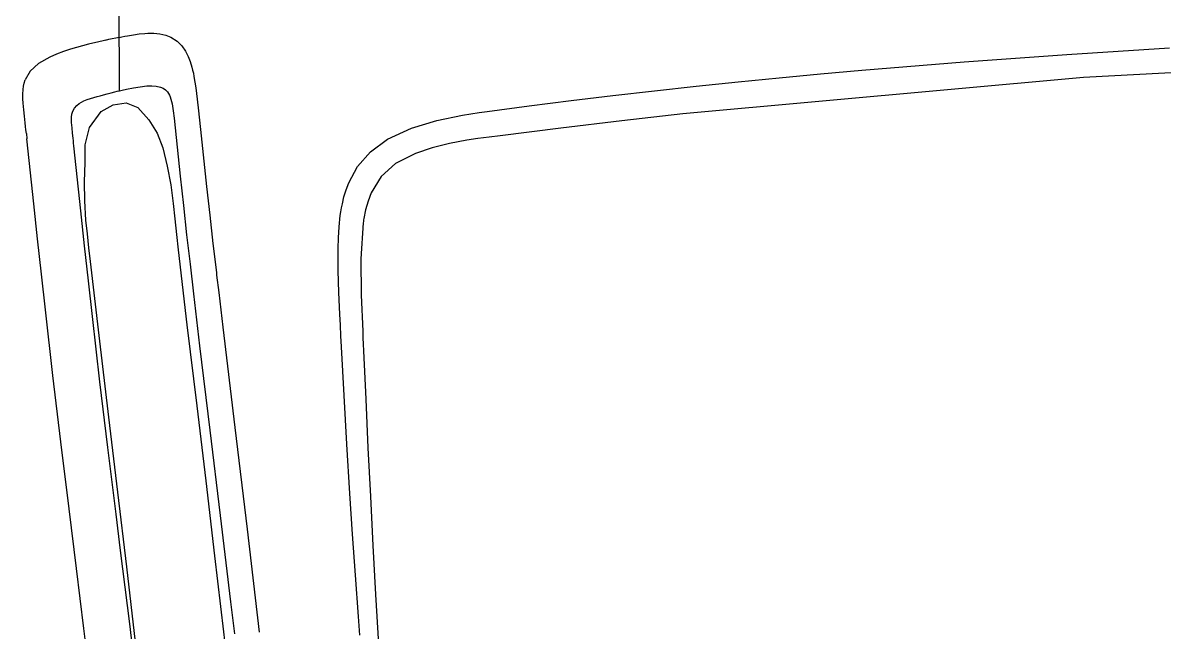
# Model space of a CAD drawing. Header units: millimetres. Extents: x 793 to 3159, y 750 to 2095.
# Drawn here: x 1316.5034 to 1316.9904, y 992.4556 to 992.7157 of the extents above; entities that cross this region are included whole.
import ezdxf

# ---------------------------------------------------------------- set-up
doc = ezdxf.new("R2010")
doc.units = ezdxf.units.MM
doc.linetypes.add('XR-CASETA$0$CONTINUA', pattern=[0])
doc.layers.add('XR-CASETA$0$A-AUTOS', color=8, linetype='Continuous')

# ---------------------------------------------------------------- blocks, each defined once
blk = doc.blocks.new('XR-CASETA$0$A$C75246685')
for p, q in [((-4.64494, -0.18395), (-4.63676, -0.35541)), ((-4.64664, -0.36252), (-4.64913, -0.31872)), ((-4.63676, -0.35541), (-4.6222, -0.5265)), ((-4.64375, -0.40629), (-4.64664, -0.36252)), ((-4.64043, -0.45003), (-4.64375, -0.40629)), ((-4.63896, -0.46765), (-4.64043, -0.45003)), ((-4.63741, -0.48526), (-4.63896, -0.46765)), ((-4.63577, -0.50286), (-4.63741, -0.48526)), ((-4.63402, -0.52067), (-4.63577, -0.50286)), ((-4.63218, -0.53847), (-4.63402, -0.52067)), ((-4.6222, -0.5265), (-4.6194, -0.55251)), ((-4.63025, -0.55626), (-4.63218, -0.53847)), ((-4.6194, -0.55251), (-4.61645, -0.57851)), ((-4.62819, -0.57416), (-4.63025, -0.55626)), ((-4.62602, -0.59206), (-4.62819, -0.57416)), ((-4.61645, -0.57851), (-4.61335, -0.60448)), ((-4.62375, -0.60993), (-4.62602, -0.59206)), ((-4.61335, -0.60448), (-4.61277, -0.60924)), ((-4.62329, -0.61345), (-4.62375, -0.60993)), ((-4.62278, -0.61698), (-4.62329, -0.61345)), ((-4.61277, -0.60924), (-4.61215, -0.61399)), ((-4.62221, -0.62051), (-4.62278, -0.61698)), ((-4.61215, -0.61399), (-4.61146, -0.61873)), ((-4.61998, -0.63153), (-4.62221, -0.62051)), ((-4.61146, -0.61873), (-4.61011, -0.62614)), ((-4.61011, -0.62614), (-4.60835, -0.63351)), ((-4.61677, -0.64234), (-4.61998, -0.63153)), ((-4.60835, -0.63351), (-4.60602, -0.6406)), ((-4.61214, -0.65249), (-4.61677, -0.64234)), ((-4.60602, -0.6406), (-4.60169, -0.64916)), ((-4.60685, -0.65984), (-4.61214, -0.65249)), ((-4.60169, -0.64916), (-4.59621, -0.65535)), ((-4.59621, -0.65535), (-4.58929, -0.65963)), ((-4.60052, -0.66545), (-4.60685, -0.65984)), ((-4.58929, -0.65963), (-4.58569, -0.66103)), ((-4.58569, -0.66103), (-4.58203, -0.66208)), ((-4.58203, -0.66208), (-4.57836, -0.66284)), ((-4.50125, -0.66251), (-4.48045, -0.66166)), ((-4.48045, -0.66166), (-4.45961, -0.66074)), ((-4.45961, -0.66074), (-4.43874, -0.65977)), ((-4.43874, -0.65977), (-4.41776, -0.65876)), ((-4.41776, -0.65876), (-4.39656, -0.65771)), ((-4.59362, -0.66922), (-4.60052, -0.66545)), ((-4.57836, -0.66284), (-4.57774, -0.66294)), ((-4.57774, -0.66294), (-4.57713, -0.66304)), ((-4.57713, -0.66304), (-4.57652, -0.66313)), ((-4.57652, -0.66313), (-4.56114, -0.66425)), ((-4.56114, -0.66425), (-4.54564, -0.66412)), ((-4.54564, -0.66412), (-4.5302, -0.66362)), ((-4.5302, -0.66362), (-4.52744, -0.66352)), ((-4.52744, -0.66352), (-4.52468, -0.66342)), ((-4.52468, -0.66342), (-4.52191, -0.66331)), ((-4.52191, -0.66331), (-4.50125, -0.66251)), ((-4.40852, -0.66607), (-4.4261, -0.66725)), ((-4.40454, -0.66581), (-4.40852, -0.66607)), ((-4.40054, -0.66556), (-4.40454, -0.66581)), ((-4.59064, -0.67036), (-4.59362, -0.66922)), ((-4.58764, -0.67128), (-4.59064, -0.67036)), ((-4.58464, -0.67199), (-4.58764, -0.67128)), ((-4.58297, -0.67233), (-4.58464, -0.67199)), ((-4.50289, -0.67171), (-4.52366, -0.6727)), ((-4.48202, -0.67065), (-4.50289, -0.67171)), ((-4.46104, -0.6695), (-4.48202, -0.67065)), ((-4.4436, -0.66843), (-4.46104, -0.6695)), ((-4.4261, -0.66725), (-4.4436, -0.66843)), ((-4.58129, -0.67263), (-4.58297, -0.67233)), ((-4.57962, -0.67288), (-4.58129, -0.67263)), ((-4.57492, -0.67341), (-4.57962, -0.67288)), ((-4.57022, -0.67373), (-4.57492, -0.67341)), ((-4.56554, -0.6739), (-4.57022, -0.67373)), ((-4.55619, -0.67391), (-4.56554, -0.6739)), ((-4.54685, -0.67368), (-4.55619, -0.67391)), ((-4.53752, -0.67331), (-4.54685, -0.67368)), ((-4.5329, -0.67311), (-4.53752, -0.67331)), ((-4.52828, -0.67291), (-4.5329, -0.67311)), ((-4.52366, -0.6727), (-4.52828, -0.67291)), ((-4.44603, -0.71345), (-4.40208, -0.70853)), ((-4.48944, -0.71839), (-4.44603, -0.71345)), ((-4.53232, -0.72331), (-4.48944, -0.71839)), ((-4.4519, -0.72486), (-4.41506, -0.72064)), ((-4.41506, -0.72064), (-4.40826, -0.71987)), ((-4.40826, -0.71987), (-4.40145, -0.7191)), ((-4.40228, -0.72382), (-4.36965, -0.72026)), ((-4.55451, -0.7258), (-4.54713, -0.72498)), ((-4.54713, -0.72498), (-4.53973, -0.72415)), ((-4.53973, -0.72415), (-4.53232, -0.72331)), ((-4.48836, -0.72908), (-4.4519, -0.72486)), ((-4.4347, -0.7274), (-4.40228, -0.72382)), ((-4.6032, -0.73099), (-4.5924, -0.72988)), ((-4.5924, -0.72988), (-4.58022, -0.7286)), ((-4.58022, -0.7286), (-4.56799, -0.72728)), ((-4.56799, -0.72728), (-4.55567, -0.72592)), ((-4.55566, -0.72592), (-4.55451, -0.7258)), ((-4.52444, -0.73323), (-4.48836, -0.72908)), ((-4.46673, -0.73099), (-4.4347, -0.7274)), ((-4.64209, -0.73553), (-4.64075, -0.73524)), ((-4.64075, -0.73524), (-4.6394, -0.73498)), ((-4.6394, -0.73498), (-4.63454, -0.73421)), ((-4.63454, -0.73421), (-4.62964, -0.73361)), ((-4.62964, -0.73361), (-4.62471, -0.7331)), ((-4.62471, -0.7331), (-4.61397, -0.73206)), ((-4.61397, -0.73206), (-4.6032, -0.73099)), ((-4.54658, -0.73572), (-4.53922, -0.73491)), ((-4.53922, -0.73491), (-4.53184, -0.73407)), ((-4.53342, -0.73859), (-4.49874, -0.73465)), ((-4.53184, -0.73407), (-4.52444, -0.73323)), ((-4.49874, -0.73465), (-4.46673, -0.73099)), ((-4.65456, -0.74211), (-4.6525, -0.74006)), ((-4.6525, -0.74006), (-4.65019, -0.73849)), ((-4.65019, -0.73849), (-4.648, -0.7374)), ((-4.648, -0.7374), (-4.64574, -0.73654)), ((-4.64574, -0.73654), (-4.64342, -0.73586)), ((-4.64342, -0.73586), (-4.64209, -0.73553)), ((-4.59682, -0.74114), (-4.58434, -0.73983)), ((-4.58434, -0.73983), (-4.57182, -0.7385)), ((-4.57182, -0.7385), (-4.55925, -0.73712)), ((-4.56544, -0.74213), (-4.53342, -0.73859)), ((-4.55925, -0.73712), (-4.54658, -0.73572)), ((-4.65711, -0.74695), (-4.65623, -0.74469)), ((-4.65623, -0.74469), (-4.65456, -0.74211)), ((-4.63072, -0.74516), (-4.62782, -0.74438)), ((-4.62782, -0.74438), (-4.62476, -0.74391)), ((-4.62476, -0.74391), (-4.62168, -0.7436)), ((-4.62168, -0.7436), (-4.60926, -0.74239)), ((-4.60926, -0.74239), (-4.59682, -0.74114)), ((-4.59327, -0.74518), (-4.5852, -0.74421)), ((-4.5852, -0.74421), (-4.57862, -0.74356)), ((-4.57862, -0.74356), (-4.57204, -0.74285)), ((-4.57204, -0.74285), (-4.56544, -0.74213)), ((-4.65795, -0.75206), (-4.65768, -0.74943)), ((-4.65768, -0.74943), (-4.65711, -0.74695)), ((-4.63535, -0.75109), (-4.63494, -0.7493)), ((-4.63494, -0.7493), (-4.63442, -0.74811)), ((-4.63442, -0.74811), (-4.63374, -0.74713)), ((-4.63374, -0.74713), (-4.6329, -0.74633)), ((-4.6329, -0.74633), (-4.63219, -0.74585)), ((-4.63219, -0.74585), (-4.63146, -0.74547)), ((-4.63146, -0.74547), (-4.63072, -0.74516)), ((-4.61531, -0.75085), (-4.60904, -0.74848)), ((-4.61531, -0.75085), (-4.60904, -0.74848)), ((-4.60904, -0.74848), (-4.60121, -0.7466)), ((-4.60121, -0.7466), (-4.59327, -0.74518)), ((-4.65798, -0.75329), (-4.65795, -0.75206)), ((-4.65796, -0.75453), (-4.65798, -0.75329)), ((-4.65789, -0.75577), (-4.65796, -0.75453)), ((-4.6355, -0.75305), (-4.63535, -0.75109)), ((-4.63545, -0.75509), (-4.6355, -0.75305)), ((-4.62623, -0.75907), (-4.62104, -0.75438)), ((-4.62623, -0.75907), (-4.62104, -0.75438)), ((-4.62104, -0.75438), (-4.61531, -0.75085)), ((-4.62104, -0.75438), (-4.61531, -0.75085)), ((-4.65767, -0.75825), (-4.65789, -0.75577)), ((-4.65734, -0.76073), (-4.65767, -0.75825)), ((-4.63514, -0.75797), (-4.63545, -0.75509)), ((-4.63466, -0.76088), (-4.63514, -0.75797)), ((-4.6283, -0.76395), (-4.62623, -0.75907)), ((-4.65693, -0.7632), (-4.65734, -0.76073)), ((-4.65671, -0.76442), (-4.65693, -0.7632)), ((-4.65648, -0.76565), (-4.65671, -0.76442)), ((-4.63408, -0.76378), (-4.63466, -0.76088)), ((-4.63395, -0.76442), (-4.63408, -0.76378)), ((-4.63395, -0.76442), (-4.63408, -0.76378)), ((-4.63382, -0.76507), (-4.63395, -0.76442)), ((-4.63382, -0.76507), (-4.63395, -0.76442)), ((-4.62748, -0.76956), (-4.6283, -0.76395)), ((-4.39813, -0.76137), (-4.43029, -0.7649)), ((-4.40593, -0.76378), (-4.42164, -0.76561)), ((-4.3961, -0.76262), (-4.40593, -0.76378)), ((-4.67086, -0.76687), (-4.63344, -0.76687)), ((-4.65624, -0.76687), (-4.65648, -0.76565)), ((-4.65625, -0.76687), (-4.65535, -0.77121)), ((-4.63368, -0.76572), (-4.63382, -0.76507)), ((-4.63368, -0.76572), (-4.63382, -0.76507)), ((-4.63347, -0.76675), (-4.63368, -0.76572)), ((-4.63325, -0.76779), (-4.63347, -0.76675)), ((-4.63301, -0.76881), (-4.63325, -0.76779)), ((-4.63259, -0.77042), (-4.63301, -0.76881)), ((-4.63259, -0.77042), (-4.63301, -0.76881)), ((-4.46215, -0.76847), (-4.49419, -0.77213)), ((-4.45281, -0.76931), (-4.48119, -0.77266)), ((-4.43029, -0.7649), (-4.46215, -0.76847)), ((-4.43727, -0.76746), (-4.45281, -0.76931)), ((-4.42164, -0.76561), (-4.43727, -0.76746)), ((-4.65535, -0.77121), (-4.65441, -0.77555)), ((-4.65533, -0.77132), (-4.65522, -0.77182)), ((-4.65522, -0.77182), (-4.65512, -0.77231)), ((-4.65512, -0.77231), (-4.65502, -0.7728)), ((-4.63218, -0.77203), (-4.63259, -0.77042)), ((-4.63218, -0.77203), (-4.63259, -0.77042)), ((-4.63178, -0.77364), (-4.63218, -0.77203)), ((-4.63178, -0.77364), (-4.63218, -0.77203)), ((-4.63143, -0.77501), (-4.63178, -0.77364)), ((-4.62466, -0.77461), (-4.62748, -0.76956)), ((-4.49419, -0.77213), (-4.52903, -0.77608)), ((-4.48119, -0.77266), (-4.50933, -0.77587)), ((-4.65441, -0.77555), (-4.6534, -0.77987)), ((-4.63108, -0.77638), (-4.63143, -0.77501)), ((-4.63072, -0.77774), (-4.63108, -0.77638)), ((-4.63031, -0.77921), (-4.63072, -0.77774)), ((-4.62982, -0.78066), (-4.63031, -0.77921)), ((-4.61794, -0.77964), (-4.62466, -0.77461)), ((-4.61794, -0.77964), (-4.62466, -0.77461)), ((-4.52903, -0.77608), (-4.56065, -0.77957)), ((-4.53726, -0.77894), (-4.55237, -0.78055)), ((-4.50933, -0.77587), (-4.53726, -0.77894)), ((-4.6534, -0.77987), (-4.65275, -0.78245)), ((-4.65275, -0.78245), (-4.65204, -0.78502)), ((-4.62924, -0.78207), (-4.62982, -0.78066)), ((-4.62872, -0.7831), (-4.62924, -0.78207)), ((-4.62809, -0.78409), (-4.62872, -0.7831)), ((-4.62734, -0.78499), (-4.62809, -0.78409)), ((-4.61048, -0.78153), (-4.61794, -0.77964)), ((-4.61048, -0.78153), (-4.61794, -0.77964)), ((-4.60298, -0.78156), (-4.61048, -0.78153)), ((-4.60298, -0.78156), (-4.61048, -0.78153)), ((-4.59473, -0.78197), (-4.60298, -0.78156)), ((-4.58654, -0.78192), (-4.59473, -0.78197)), ((-4.58229, -0.78364), (-4.59157, -0.78457)), ((-4.57839, -0.78142), (-4.58654, -0.78192)), ((-4.56736, -0.78212), (-4.58229, -0.78364)), ((-4.57248, -0.78084), (-4.57839, -0.78142)), ((-4.56657, -0.78021), (-4.57248, -0.78084)), ((-4.55237, -0.78055), (-4.56736, -0.78212)), ((-4.56065, -0.77957), (-4.56657, -0.78021)), ((-4.40402, -0.78336), (-4.42972, -0.78634)), ((-4.37826, -0.78039), (-4.40402, -0.78336)), ((-4.65204, -0.78502), (-4.65129, -0.78757)), ((-4.65129, -0.78757), (-4.65032, -0.79057)), ((-4.62616, -0.78601), (-4.62734, -0.78499)), ((-4.62486, -0.78671), (-4.62616, -0.78601)), ((-4.62358, -0.78712), (-4.62486, -0.78671)), ((-4.62238, -0.78731), (-4.62358, -0.78712)), ((-4.62119, -0.78737), (-4.62238, -0.78731)), ((-4.62007, -0.78731), (-4.62119, -0.78737)), ((-4.61781, -0.78712), (-4.62007, -0.78731)), ((-4.61556, -0.78692), (-4.61781, -0.78712)), ((-4.6133, -0.78672), (-4.61556, -0.78692)), ((-4.61223, -0.78661), (-4.6133, -0.78672)), ((-4.61116, -0.78651), (-4.61223, -0.78661)), ((-4.61008, -0.7864), (-4.61116, -0.78651)), ((-4.60083, -0.78549), (-4.61008, -0.7864)), ((-4.59157, -0.78457), (-4.60083, -0.78549)), ((-4.42972, -0.78634), (-4.45521, -0.78934)), ((-4.65032, -0.79057), (-4.64924, -0.79355)), ((-4.64924, -0.79355), (-4.64804, -0.79645)), ((-4.48379, -0.79267), (-4.51213, -0.79588)), ((-4.45521, -0.78934), (-4.48379, -0.79267)), ((-4.64804, -0.79645), (-4.64537, -0.80133)), ((-4.51213, -0.79588), (-4.54019, -0.79895)), ((-4.64537, -0.80133), (-4.64207, -0.80485)), ((-4.57044, -0.80214), (-4.58542, -0.80367)), ((-4.55537, -0.80056), (-4.57044, -0.80214)), ((-4.54019, -0.79895), (-4.55537, -0.80056)), ((-4.64207, -0.80485), (-4.63838, -0.80696)), ((-4.63699, -0.80742), (-4.63836, -0.80698)), ((-4.63561, -0.80772), (-4.63699, -0.80742)), ((-4.63424, -0.80792), (-4.63561, -0.80772)), ((-4.63228, -0.80805), (-4.63424, -0.80792)), ((-4.63033, -0.80803), (-4.63228, -0.80805)), ((-4.62841, -0.80789), (-4.63033, -0.80803)), ((-4.62563, -0.80763), (-4.62841, -0.80789)), ((-4.62285, -0.80736), (-4.62563, -0.80763)), ((-4.62007, -0.80709), (-4.62285, -0.80736)), ((-4.61852, -0.80694), (-4.62007, -0.80709)), ((-4.61698, -0.80679), (-4.61852, -0.80694)), ((-4.61543, -0.80664), (-4.61698, -0.80679)), ((-4.61543, -0.80664), (-4.61322, -0.80643)), ((-4.60395, -0.80552), (-4.61322, -0.80643)), ((-4.59469, -0.8046), (-4.60395, -0.80552)), ((-4.58542, -0.80367), (-4.59469, -0.8046))]:
    blk.add_line(p, q)

msp = doc.modelspace()

# ---------------------------------------------------------------- block references
at = {"layer": 'XR-CASETA$0$A-AUTOS', "color": 8, "linetype": 'XR-CASETA$0$CONTINUA', "ltscale": 0.5, "rotation": 270.3359986411695}
msp.add_blockref('XR-CASETA$0$A$C75246685', (1317.33863, 988.05783, 289.14394), dxfattribs=at)

doc.saveas('drawing.dxf')
